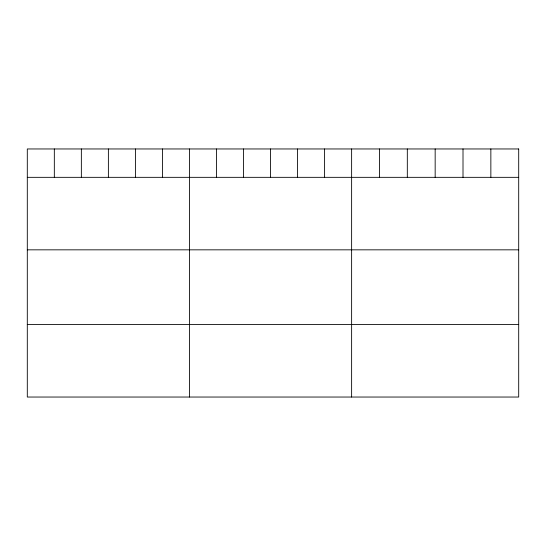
<?xml version="1.0" encoding="UTF-8"?>
<svg xmlns="http://www.w3.org/2000/svg" width="546" height="546" viewBox="0 0 546 546"><rect width="100%" height="100%" fill="white"/><g stroke="black" fill="none" stroke-linecap="round" stroke-linejoin="round"><path stroke-width="0.82" d="M27.3 177.334L518.7 177.334M27.3 249.836L518.7 249.836M27.3 324.536L518.7 324.536M490.854 148.962L490.854 177.334M463.008 148.962L463.008 177.334M435.162 148.962L435.162 177.334M407.316 148.962L407.316 177.334M379.47 148.962L379.47 177.334M351.624 148.962L351.624 397.038M324.597 148.962L324.597 177.334M297.57 148.962L297.57 177.334M270.543 148.962L270.543 177.334M243.516 148.962L243.516 177.334M216.489 148.962L216.489 177.334M189.462 148.962L189.462 397.038M162.435 148.962L162.435 177.334M135.408 148.962L135.408 177.334M108.381 148.962L108.381 177.334M81.354 148.962L81.354 177.334M54.327 148.962L54.327 177.334M518.7 148.962L27.3 148.962L27.3 397.038L518.7 397.038L518.7 148.962"/></g></svg>
